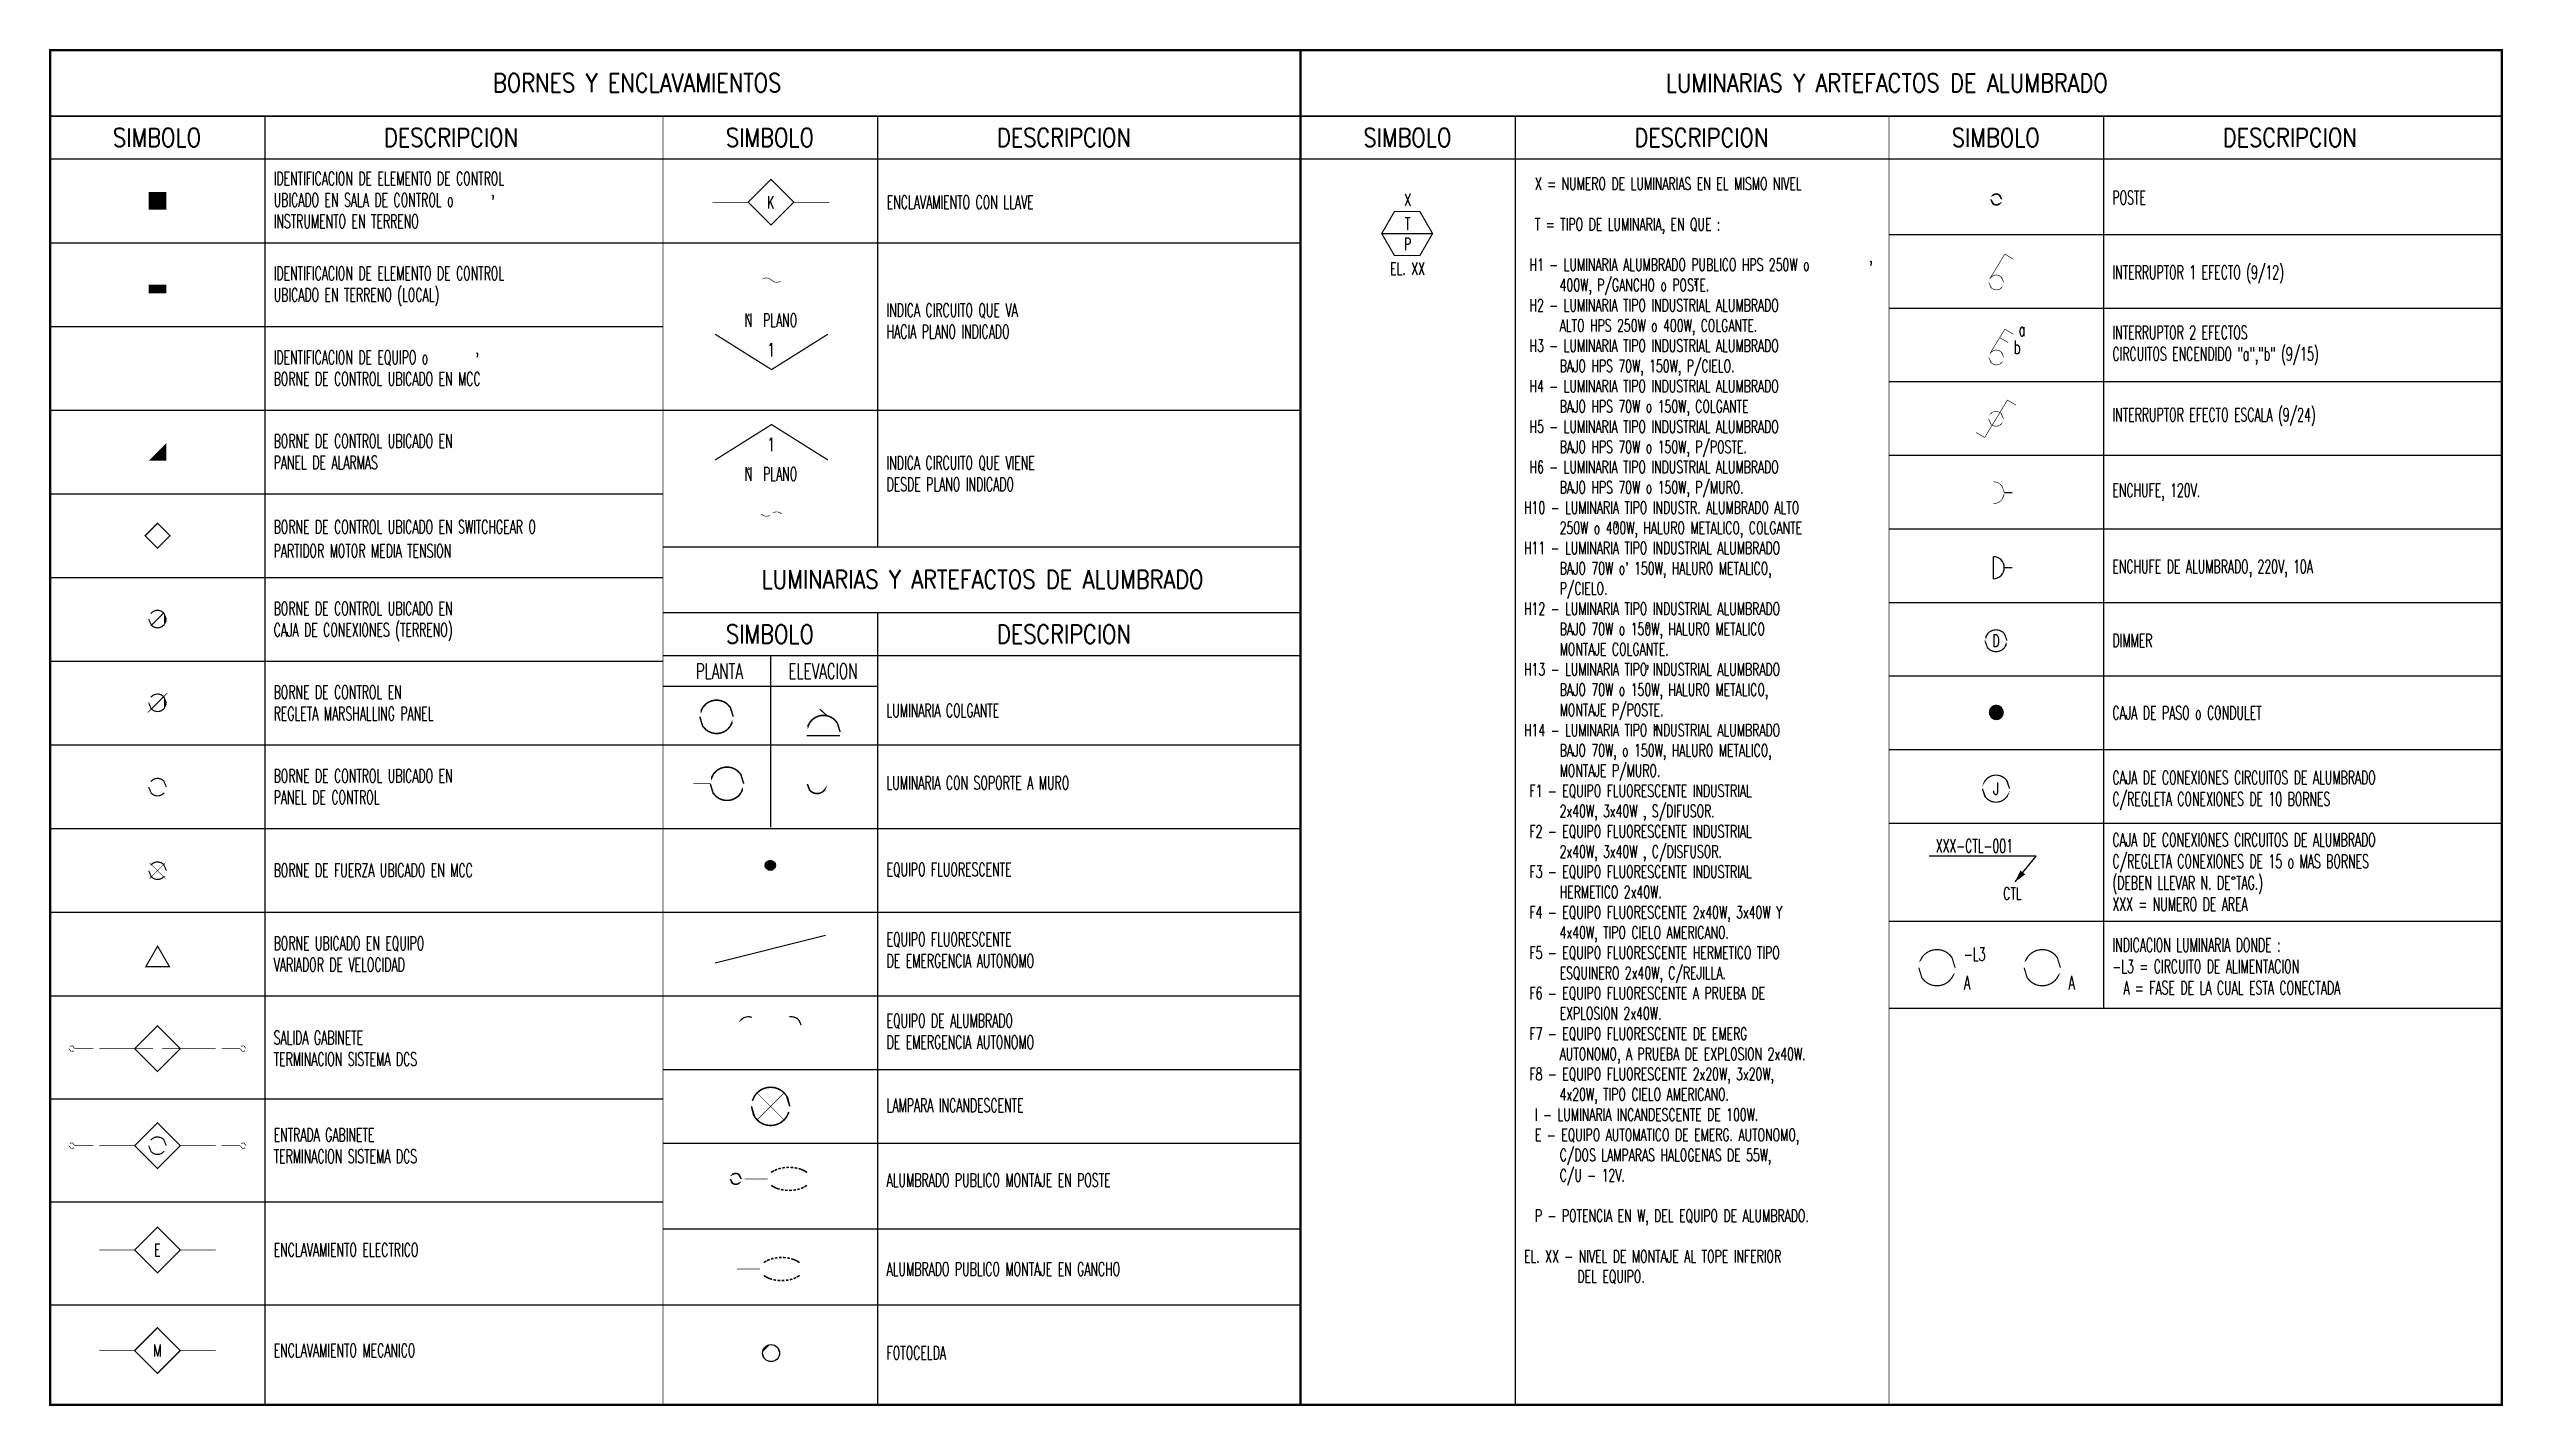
# Model space of a CAD drawing. Extents: x 366311065 to 366311465, y 6225532902 to 6225533124.
import ezdxf
from ezdxf.enums import TextEntityAlignment as Align

# ---------------------------------------------------------------- set-up
doc = ezdxf.new("R2010")
doc.units = 0
doc.header["$LTSCALE"] = 4.0095
doc.header["$MEASUREMENT"] = 0
doc.linetypes.add('HIDDENX2', pattern=[0.75, 0.5, -0.25])
doc.layers.get('0').update_dxf_attribs({"linetype": 'CONTINUOUS'})
for name, color, linetype in [('H-C201-HORM_PILARES_MUROS_PED', 30, 'CONTINUOUS'), ('H-C203-PARRILLAS_PISO_ESTR_SEC', 9, 'CONTINUOUS'), ('H-EL41-SIMBOLOGIA', 30, 'CONTINUOUS'), ('H-EL48-MISCELANEOS', 120, 'CONTINUOUS'), ('TEN-TEXTO_BAJO', 135, 'CONTINUOUS')]:
    doc.layers.add(name, color=color, linetype=linetype)
doc.styles.add('ROMANS', font='ROMANS')
pattern_1 = [(45, (0, 0), (-0.4613926989959501, 0.4613926989959503), [])]
pattern_2 = [(45, (0, 0), (-3.535533905932737, 3.535533905932738), []), (134.9999999999999, (0, 0), (-3.535533905932741, -3.535533905932734), [])]

msp = doc.modelspace()

# ---------------------------------------------------------------- hatches: boundary and pattern name
at = {"linetype": 'Continuous'}
h = msp.add_hatch(dxfattribs=at)
h.set_pattern_fill('_USER', color=10, scale=0.6525078124999999, angle=45, style=0, pattern_type=0)
h.set_pattern_definition(pattern_1)
edge = h.paths.add_edge_path()
edge.add_arc((366311182.628012, 6225532911.111363), 1.394572700845185, 0, 360)
h.dxf.unprotected_set("ltscale", 0)
h = msp.add_hatch(dxfattribs=at)
h.set_pattern_fill('_USER', color=10, scale=0.6525078124999999, angle=45, style=0, pattern_type=0)
h.set_pattern_definition(pattern_1)
edge = h.paths.add_edge_path()
edge.add_arc((366311182.628012, 6225532911.111363), 1.394572700845185, 0, 360)
h.dxf.unprotected_set("ltscale", 0)
h = msp.add_hatch(dxfattribs=at)
h.set_pattern_fill('ANSI37', color=10, scale=40, angle=360, style=0)
h.set_pattern_definition(pattern_2)
edge = h.paths.add_edge_path()
edge.add_arc((366311182.628012, 6225532911.111363), 1.394572700845185, 0, 360)
h.dxf.unprotected_set("ltscale", 0)
h = msp.add_hatch(dxfattribs=at)
h.set_pattern_fill('ANSI37', color=10, scale=40, angle=360, style=0)
h.set_pattern_definition(pattern_2)
edge = h.paths.add_edge_path()
edge.add_arc((366311182.628012, 6225532911.111363), 1.394572700845185, 0, 360)
h.dxf.unprotected_set("ltscale", 0)
at = {"layer": 'H-C201-HORM_PILARES_MUROS_PED', "linetype": 'Continuous'}
h = msp.add_hatch(color=10, dxfattribs=at)
edge = h.paths.add_edge_path()
edge.add_arc((366311382.5332074, 6225533015.601315), 1.220104220868328, 0, 360)
at = {"layer": 'H-EL41-SIMBOLOGIA', "linetype": 'Continuous'}
h = msp.add_hatch(color=10, dxfattribs=at)
edge = h.paths.add_edge_path()
edge.add_arc((366311182.5125, 6225532990.657204), 0.8277108408510685, 0, 360)

# ---------------------------------------------------------------- linework, layer by layer
at = {"color": 3, "linetype": 'Continuous'}
for p, q in [((366311100.0125, 6225533112.857203), (366311100.0125, 6225533105.857203)), ((366311400.0125, 6225533004.551117), (366311400.0125, 6225532997.551117))]:
    msp.add_line(p, q, dxfattribs=at)
at = {"color": 9, "linetype": 'Continuous'}
for p, q in [((366311389.0477111, 6225532992.161204), (366311371.5593265, 6225532992.161204)), ((366311385.5892205, 6225532987.96512), (366311389.0477111, 6225532992.161204))]:
    msp.add_line(p, q, dxfattribs=at)
at = {"color": 3, "linetype": 'Continuous', "const_width": 0.1}
msp.add_lwpolyline([(366311184.0225847, 6225532911.111363, 1), (366311181.2334393, 6225532911.111363, 1)], format="xyb", close=True, dxfattribs=at)
at = {"linetype": 'Continuous'}
for start, end in [(0, 359.9994270422049), (180, 179.9994270422049), (180, 179.9994270422049), (180, 179.9994270422049)]:
    msp.add_arc((366311182.628012, 6225532911.111363), 1.394572700845185, start, end, dxfattribs=at).dxf.unprotected_set("ltscale", 0)
at = {"color": 9, "linetype": 'Continuous'}
msp.add_solid([(366311387.2471034, 6225532989.190446), (366311385.5892205, 6225532987.96512), (366311386.4754341, 6225532989.82647)], dxfattribs=at)
at = {"layer": 'H-C201-HORM_PILARES_MUROS_PED', "color": 30, "linetype": 'Continuous'}
msp.add_line((366311382.0484787, 6225533037.412916), (366311382.0484787, 6225533040.997942), dxfattribs=at)
for points, const_width in [([(366311381.4813868, 6225533086.346871), (366311383.9167138, 6225533090.345933), (366311385.3131695, 6225533089.528596)], 0.1), ([(366311381.4813868, 6225533074.107986), (366311383.9167138, 6225533078.107049), (366311385.3131695, 6225533077.289711)], 0.1), ([(366311383.0827757, 6225533076.737635), (366311384.4792314, 6225533075.920298)], 0.1), ([(366311380.6330733, 6225533060.441268), (366311384.347158, 6225533066.540184), (366311385.7436136, 6225533065.722847)], 0.1), ([(366311379.2366176, 6225533061.258605), (366311380.6330733, 6225533060.441268)], 0.1), ([(366311382.0484787, 6225533049.640614), (366311382.0484787, 6225533053.225639)], 0.1), ([(366311383.8409913, 6225533051.433126), (366311385.1417608, 6225533051.433126)], 0.2), ([(366311383.8409913, 6225533039.205429), (366311385.1417608, 6225533039.205429)], 0.2)]:
    msp.add_lwpolyline(points, dxfattribs=dict(at, const_width=const_width))
at = {"layer": 'H-C201-HORM_PILARES_MUROS_PED', "color": 30, "linetype": 'Continuous', "const_width": 0.1}
for points in [[(366311383.7533116, 6225533085.728546, 1), (366311381.3131032, 6225533085.728546, 1)], [(366311383.7533116, 6225533073.489661, 1), (366311381.3131032, 6225533073.489661, 1)], [(366311383.7102199, 6225533063.490726, 1), (366311381.2700114, 6225533063.490726, 1)], [(366311383.7533116, 6225533015.601315, 1), (366311381.3131032, 6225533015.601315, 1)]]:
    msp.add_lwpolyline(points, format="xyb", close=True, dxfattribs=at)
for points in [[(366311383.8409914, 6225533051.433126, 0.4142135624948688), (366311382.0484787, 6225533053.225639)], [(366311382.0484787, 6225533049.640614, 0.4142135622513213), (366311383.8409914, 6225533051.433126)]]:
    msp.add_lwpolyline(points, format="xyb", dxfattribs=at)
at = {"layer": 'H-C201-HORM_PILARES_MUROS_PED', "color": 30, "linetype": 'Continuous'}
for start, end in [(0, 90.00000002382139), (270.0000000238214, 0)]:
    msp.add_arc((366311382.0484787, 6225533039.205429), 1.792512690113925, start, end, dxfattribs=at)
at = {"layer": 'H-C203-PARRILLAS_PISO_ESTR_SEC', "color": 120, "linetype": 'Continuous', "const_width": 0.2}
for points in [[(366311065.0125, 6225533123.6125), (366311465.0125, 6225533123.6125)], [(366311336.4125, 6225532902.675), (366311207.8125, 6225532902.675)], [(366311465.0125, 6225532902.675), (366311336.4125, 6225532902.675)]]:
    msp.add_lwpolyline(points, dxfattribs=at)
at = {"layer": 'H-EL41-SIMBOLOGIA', "color": 30, "linetype": 'Continuous'}
for p, q in [((366311282.2656159, 6225533093.705641), (366311290.5563082, 6225533093.705641)), ((366311173.5075117, 6225532974.766717), (366311191.5174882, 6225532979.24769))]:
    msp.add_line(p, q, dxfattribs=at)
for points, const_width in [([(366311081.0977908, 6225533097.592442), (366311083.9686243, 6225533097.592442), (366311083.9686243, 6225533100.463275), (366311081.0977908, 6225533100.463275)], 0.2), ([(366311182.6282071, 6225533095.090277), (366311186.3530156, 6225533098.815084), (366311182.6282102, 6225533102.53989), (366311178.9034017, 6225533098.815084)], 0.2), ([(366311381.0977908, 6225533097.827065), (366311383.9686243, 6225533097.827065), (366311383.9686243, 6225533100.697899), (366311381.0977908, 6225533100.697899)], 0.1), ([(366311282.2656159, 6225533093.705641), (366311284.3382889, 6225533097.295615), (366311288.4836352, 6225533097.295615), (366311290.5563082, 6225533093.705641), (366311288.4836352, 6225533090.115665), (366311284.3382889, 6225533090.115665)], 0.2), ([(366311081.0977908, 6225533083.933572), (366311083.9686243, 6225533083.933572), (366311083.9686243, 6225533086.804406), (366311081.0977908, 6225533086.804406)], 0.2), ([(366311173.4939879, 6225533077.296471), (366311191.9173521, 6225533077.296471), (366311191.9173521, 6225533081.734613), (366311173.4939879, 6225533081.734613)], 0.2), ([(366311081.0977908, 6225533070.243929), (366311083.9686243, 6225533070.243929), (366311083.9686243, 6225533073.114762), (366311081.0977908, 6225533073.114762)], 0.2), ([(366311081.0977908, 6225533056.668512), (366311083.9686243, 6225533056.668512), (366311083.9686243, 6225533059.539346), (366311081.0977908, 6225533059.539346)], 0.2), ([(366311173.4939879, 6225533056.767829), (366311191.9173521, 6225533056.767829), (366311191.9173521, 6225533052.329686), (366311173.4939879, 6225533052.329686)], 0.2), ([(366311082.5332076, 6225533042.384301), (366311084.5631931, 6225533044.414287), (366311082.5332076, 6225533046.444272), (366311080.5032216, 6225533044.414287)], 0.2), ([(366311194.8502342, 6225533005.780337), (366311188.3074186, 6225533005.780337), (366311188.3074186, 6225533005.149008), (366311194.8502342, 6225533005.149008)], 0.1), ([(366311188.5399045, 6225533005.149008), (366311191.7282819, 6225533005.149008), (366311191.7282819, 6225533004.81673), (366311188.5399045, 6225533004.81673)], 0.1), ([(366311173.5075117, 6225532992.89769), (366311191.5174882, 6225532992.89769), (366311191.5174882, 6225532988.416717), (366311173.5075117, 6225532988.416717)], 0.2), ([(366311389.1948809, 6225532984.284345), (366311381.1005413, 6225532984.284345), (366311381.1005413, 6225532987.891505), (366311389.1948809, 6225532987.891505)], 0.2), ([(366311082.5488887, 6225532977.479327), (366311084.4879345, 6225532974.1208), (366311080.6098426, 6225532974.1208)], 0.2), ([(366311173.5075117, 6225532979.24769), (366311191.5174882, 6225532979.24769), (366311191.5174882, 6225532974.766717), (366311173.5075117, 6225532974.766717)], 0.2), ([(366311178.0096633, 6225532978.055413), (366311187.0153367, 6225532978.055413), (366311187.0153367, 6225532975.958993), (366311178.0096633, 6225532975.958993)], 0.2), ([(366311082.5207472, 6225532957.044837), (366311086.2455558, 6225532960.769645), (366311082.5207503, 6225532964.494452), (366311078.7959418, 6225532960.769645)], 0.2), ([(366311177.2952425, 6225532964.595477), (366311179.511457, 6225532963.315946), (366311179.511457, 6225532965.87501)], 0.2), ([(366311187.5612895, 6225532964.595477), (366311185.3450751, 6225532963.315946), (366311185.3450751, 6225532965.87501)], 0.2), ([(366311179.511457, 6225532963.315946), (366311185.3450751, 6225532963.315946), (366311185.3450751, 6225532960.525038), (366311179.511457, 6225532960.525038)], 0.2), ([(366311082.5207472, 6225532941.217168), (366311086.2455558, 6225532944.941975), (366311082.5207503, 6225532948.666781), (366311078.7959418, 6225532944.941975)], 0.2), ([(366311175.4280801, 6225532938.09014), (366311178.2989135, 6225532938.09014), (366311178.2989135, 6225532940.960974), (366311175.4280801, 6225532940.960974)], 0.1), ([(366311082.5207472, 6225532924.193608), (366311086.2455558, 6225532927.918416), (366311082.5207503, 6225532931.643223), (366311078.7959418, 6225532927.918416)], 0.2), ([(366311082.5207472, 6225532907.802591), (366311086.2455558, 6225532911.527399), (366311082.5207503, 6225532915.252206), (366311078.7959418, 6225532911.527399)], 0.2), ([(366311184.0225849, 6225532912.505936), (366311184.0225849, 6225532909.71679), (366311181.2334395, 6225532909.71679), (366311181.2334395, 6225532912.505936)], 0.1)]:
    msp.add_lwpolyline(points, close=True, dxfattribs=dict(at, const_width=const_width))
for points, const_width in [([(366311383.4322904, 6225533099.262484, 1), (366311381.6341248, 6225533099.262484, 1)], 0.25), ([(366311083.9686242, 6225533030.828037, 1), (366311081.0977907, 6225533030.828037, 1)], 0.2), ([(366311384.2744431, 6225533027.290569, 1), (366311380.6894177, 6225533027.290569, 1)], 0.2), ([(366311083.9686242, 6225533017.169168, 1), (366311081.0977907, 6225533017.169168, 1)], 0.2), ([(366311176.4616547, 6225533014.884576, 1), (366311171.0116658, 6225533014.884576, 1)], 0.25), ([(366311083.9686242, 6225533003.417977, 1), (366311081.0977907, 6225533003.417977, 1)], 0.2), ([(366311178.1662954, 6225533003.966684, 1), (366311172.7163064, 6225533003.966684, 1)], 0.25), ([(366311384.6925394, 6225533003.168536, 1), (366311380.2713214, 6225533003.168536, 1)], 0.2), ([(366311083.9686242, 6225532989.789883, 1), (366311081.0977907, 6225532989.789883, 1)], 0.2), ([(366311375.8029154, 6225532973.971979, 1), (366311369.8866077, 6225532973.971979, 1)], 0.2), ([(366311392.986888, 6225532973.971979, 1), (366311387.0705803, 6225532973.971979, 1)], 0.2), ([(366311069.0349621, 6225532960.769645, 1), (366311068.0579646, 6225532960.769645, 1)], 0.1), ([(366311096.9835362, 6225532960.769645, 1), (366311096.0065387, 6225532960.769645, 1)], 0.1), ([(366311185.6785415, 6225532951.350776, 1), (366311179.434429, 6225532951.350776, 1)], 0.25), ([(366311069.0349621, 6225532944.941976, 1), (366311068.0579646, 6225532944.941976, 1)], 0.1), ([(366311083.9561656, 6225532944.941976, 1), (366311081.0853321, 6225532944.941976, 1)], 0.2), ([(366311096.9835362, 6225532944.941976, 1), (366311096.0065387, 6225532944.941976, 1)], 0.1), ([(366311177.7625796, 6225532939.525558, 1), (366311175.9644139, 6225532939.525558, 1)], 0.25), ([(366311185.5721682, 6225532937.643438, 0.02656163062865803), (366311186.2571746, 6225532937.679603, 0.02807357024513878), (366311186.9158564, 6225532937.786706, 0.03137087038931257), (366311187.5229011, 6225532937.960632, 0.03704824467384989), (366311188.0549802, 6225532938.194698, 0.04604299153390883), (366311188.4916463, 6225532938.479909, 0.059269554034631), (366311188.8161185, 6225532938.805303, 0.07578594776265), (366311189.0159274, 6225532939.158375, 0.08906786833610389), (366311189.0833946, 6225532939.525558, 0.08906786833610382), (366311189.0159274, 6225532939.892742, 0.07578594776265), (366311188.8161185, 6225532940.245814, 0.05926955403463112), (366311188.4916463, 6225532940.571208, 0.04604299153390852), (366311188.0549802, 6225532940.856419, 0.03704824467384971), (366311187.5229011, 6225532941.090485, 0.03137087038931257), (366311186.9158564, 6225532941.264411, 0.02807357024513928), (366311186.2571746, 6225532941.371514, 0.02656163062865829), (366311185.5721682, 6225532941.407679, 0.02656163062865829), (366311184.8871619, 6225532941.371514, 0.02807357024513903), (366311184.22848, 6225532941.264411, 0.03137087038931257), (366311183.6214353, 6225532941.090485, 0.03704824467384989), (366311183.0893562, 6225532940.856419, 0.04604299153390867), (366311182.6526902, 6225532940.571208, 0.05926955403463123), (366311182.328218, 6225532940.245814, 0.07578594776265038), (366311182.128409, 6225532939.892742, 0.08906786833610413), (366311182.0609418, 6225532939.525558, 0.08906786833610382), (366311182.128409, 6225532939.158375, 0.07578594776264992), (366311182.328218, 6225532938.805303, 0.05926955403463088), (366311182.6526902, 6225532938.479909, 0.04604299153390837), (366311183.0893562, 6225532938.194698, 0.03704824467384971), (366311183.6214353, 6225532937.960632, 0.03137087038931257), (366311184.22848, 6225532937.786706, 0.02807357024513903), (366311184.8871619, 6225532937.679603, 0.02656163062865829)], 0.25), ([(366311184.3611549, 6225532922.939799, 0.02656163062865803), (366311185.0461612, 6225532922.975964, 0.02807357024513878), (366311185.7048431, 6225532923.083067, 0.03137087038931257), (366311186.3118878, 6225532923.256993, 0.03704824467384989), (366311186.8439669, 6225532923.491059, 0.04604299153390883), (366311187.280633, 6225532923.77627, 0.059269554034631), (366311187.6051052, 6225532924.101664, 0.07578594776265), (366311187.8049141, 6225532924.454736, 0.08906786833610389), (366311187.8723813, 6225532924.821919, 0.08906786833610382), (366311187.8049141, 6225532925.189103, 0.07578594776265), (366311187.6051052, 6225532925.542175, 0.05926955403463112), (366311187.280633, 6225532925.867569, 0.04604299153390852), (366311186.8439669, 6225532926.15278, 0.03704824467384971), (366311186.3118878, 6225532926.386846, 0.03137087038931257), (366311185.7048431, 6225532926.560772, 0.02807357024513928), (366311185.0461612, 6225532926.667875, 0.02656163062865829), (366311184.3611549, 6225532926.70404, 0.02656163062865829), (366311183.6761486, 6225532926.667875, 0.02807357024513903), (366311183.0174667, 6225532926.560772, 0.03137087038931257), (366311182.410422, 6225532926.386846, 0.03704824467384989), (366311181.8783429, 6225532926.15278, 0.04604299153390867), (366311181.4416769, 6225532925.867569, 0.05926955403463123), (366311181.1172047, 6225532925.542175, 0.07578594776265038), (366311180.9173957, 6225532925.189103, 0.08906786833610413), (366311180.8499285, 6225532924.821919, 0.08906786833610382), (366311180.9173957, 6225532924.454736, 0.07578594776264992), (366311181.1172047, 6225532924.101664, 0.05926955403463088), (366311181.4416769, 6225532923.77627, 0.04604299153390837), (366311181.8783429, 6225532923.491059, 0.03704824467384971), (366311182.410422, 6225532923.256993, 0.03137087038931257), (366311183.0174667, 6225532923.083067, 0.02807357024513903), (366311183.6761486, 6225532922.975964, 0.02656163062865829)], 0.25)]:
    msp.add_lwpolyline(points, format="xyb", close=True, dxfattribs=dict(at, const_width=const_width))
at = {"layer": 'H-EL41-SIMBOLOGIA', "color": 2, "linetype": 'HIDDENX2', "const_width": 0.1}
for points in [[(366311178.9034017, 6225533098.815084), (366311173.1193102, 6225533098.815084)], [(366311192.1371063, 6225533098.815084), (366311186.3530156, 6225533098.815084)], [(366311078.7959418, 6225532927.918416), (366311073.0118504, 6225532927.918416)], [(366311092.0296465, 6225532927.918416), (366311086.2455558, 6225532927.918416)], [(366311078.7959418, 6225532911.527399), (366311073.0118504, 6225532911.527399)], [(366311092.0296465, 6225532911.527399), (366311086.2455558, 6225532911.527399)]]:
    msp.add_lwpolyline(points, dxfattribs=at)
at = {"layer": 'H-EL41-SIMBOLOGIA', "color": 30, "linetype": 'Continuous'}
for points, const_width in [([(366311181.026062, 6225533086.117569, -0.4334488754320964), (366311182.70567, 6225533086.10959)], 0.1), ([(366311182.7056701, 6225533086.10959, 0.4334488754320964), (366311184.385278, 6225533086.101611)], 0.1), ([(366311181.026062, 6225533047.946733, 0.4334488754320964), (366311182.70567, 6225533047.954711)], 0.1), ([(366311182.7056701, 6225533047.954711, -0.4334488754320964), (366311184.385278, 6225533047.96269)], 0.1), ([(366311083.5482004, 6225533031.84303, -1.000000000514154), (366311081.5182146, 6225533029.813044)], 0.2), ([(366311083.5482004, 6225533018.184161, -1.000000000514154), (366311081.5182146, 6225533016.154175)], 0.2), ([(366311193.8999494, 6225533012.396174, 0.999999999535412), (366311188.4499605, 6225533012.396174)], 0.25), ([(366311188.5399047, 6225533003.952058, 1.000000000560761), (366311191.728282, 6225533003.952058)], 0.25), ([(366311177.2952424, 6225532964.595477, -0.4777582542713766), (366311179.5114568, 6225532965.87501)], 0.2), ([(366311185.3450749, 6225532965.87501, -0.4777582540973704), (366311187.5612894, 6225532964.595477)], 0.2)]:
    msp.add_lwpolyline(points, format="xyb", dxfattribs=dict(at, const_width=const_width))
for points, const_width in [([(366311182.7056699, 6225533081.734613), (366311182.7056699, 6225533086.10959)], 0.1), ([(366311173.4939879, 6225533077.296471), (366311182.7056699, 6225533071.512381), (366311191.9173521, 6225533077.296471)], 0.2), ([(366311173.4939879, 6225533056.767829), (366311182.7056699, 6225533062.55192), (366311191.9173521, 6225533056.767829)], 0.2), ([(366311182.7056699, 6225533052.329686), (366311182.7056699, 6225533047.954711)], 0.1), ([(366311081.5182146, 6225533029.813044), (366311083.5482002, 6225533031.843029)], 0.2), ([(366311080.9525288, 6225533015.58849), (366311084.1138859, 6225533018.749846)], 0.1), ([(366311081.5182146, 6225533016.154175), (366311083.5482002, 6225533018.18416)], 0.2), ([(366311190.5718158, 6225533015.053582), (366311190.5718158, 6225533016.146328), (366311191.7780938, 6225533016.146328), (366311191.7780938, 6225533015.053582)], 0.2), ([(366311191.1749546, 6225533016.146328), (366311191.174955, 6225533018.236932)], 0.1), ([(366311188.4499604, 6225533012.396174), (366311188.4499604, 6225533011.802198)], 0.25), ([(366311193.8999497, 6225533011.802198), (366311188.4499604, 6225533011.802198)], 0.25), ([(366311193.8999497, 6225533012.396174), (366311193.8999497, 6225533011.802198)], 0.25), ([(366311169.9629524, 6225533005.680346), (366311169.9629524, 6225533002.253021)], 0.1), ([(366311172.716306, 6225533003.966684), (366311169.9629524, 6225533003.966684)], 0.1), ([(366311188.5399045, 6225533004.81673), (366311188.5399045, 6225533003.952057)], 0.25), ([(366311191.7282819, 6225533004.982869), (366311191.7282819, 6225533003.952057)], 0.25), ([(366311194.9898251, 6225533006.249441), (366311194.9898251, 6225533003.298001)], 0.1), ([(366311081.2353717, 6225532988.492046), (366311083.8310431, 6225532991.087717)], 0.1), ([(366311083.8310431, 6225532988.492046), (366311081.2353717, 6225532991.087717)], 0.1), ([(366311073.0617492, 6225532961.783855), (366311072.0475376, 6225532960.769645), (366311073.0617492, 6225532959.755432)], 0.2), ([(366311074.0260621, 6225532961.783855), (366311073.0118504, 6225532960.769645), (366311074.0260621, 6225532959.755432)], 0.2), ([(366311081.7707488, 6225532959.407395), (366311081.7707488, 6225532962.131893)], 0.25), ([(366311083.2707488, 6225532959.407395), (366311083.2707488, 6225532962.131893)], 0.25), ([(366311091.0154386, 6225532961.783855), (366311092.0296503, 6225532960.769645), (366311091.0154386, 6225532959.755432)], 0.2), ([(366311091.9797513, 6225532961.783855), (366311092.9939631, 6225532960.769645), (366311091.9797513, 6225532959.755432)], 0.2), ([(366311184.7641118, 6225532949.143147), (366311180.3488578, 6225532953.558402)], 0.1), ([(366311180.3488586, 6225532949.143147), (366311184.7641125, 6225532953.558402)], 0.1), ([(366311073.0617492, 6225532945.956186), (366311072.0475376, 6225532944.941975), (366311073.0617492, 6225532943.927763)], 0.2), ([(366311074.0260621, 6225532945.956186), (366311073.0118504, 6225532944.941975), (366311074.0260621, 6225532943.927763)], 0.2), ([(366311091.0154386, 6225532945.956186), (366311092.0296503, 6225532944.941975), (366311091.0154386, 6225532943.927763)], 0.2), ([(366311091.9797513, 6225532945.956186), (366311092.9939631, 6225532944.941975), (366311091.9797513, 6225532943.927763)], 0.2), ([(366311178.2989135, 6225532938.129651), (366311178.2989135, 6225532940.921463)], 0.1), ([(366311182.0609416, 6225532939.525558), (366311178.2989135, 6225532939.525558)], 0.1), ([(366311177.0879002, 6225532923.426012), (366311177.0879002, 6225532926.217824)], 0.1), ([(366311180.8499283, 6225532924.821918), (366311177.0879002, 6225532924.821918)], 0.1)]:
    msp.add_lwpolyline(points, dxfattribs=dict(at, const_width=const_width))
at = {"layer": 'H-EL41-SIMBOLOGIA', "color": 2, "linetype": 'Continuous', "const_width": 0.1}
for points in [[(366311072.0475376, 6225532960.769645), (366311069.034962, 6225532960.769645)], [(366311081.7707488, 6225532960.769645), (366311073.0118504, 6225532960.769645)], [(366311092.0296465, 6225532960.769645), (366311083.2707488, 6225532960.769645)], [(366311092.9939631, 6225532960.769645), (366311096.0065386, 6225532960.769645)], [(366311072.0475376, 6225532944.941975), (366311069.034962, 6225532944.941975)], [(366311078.7959418, 6225532944.941975), (366311073.0118504, 6225532944.941975)], [(366311092.0296465, 6225532944.941975), (366311086.2455558, 6225532944.941975)], [(366311092.9939631, 6225532944.941975), (366311096.0065386, 6225532944.941975)]]:
    msp.add_lwpolyline(points, dxfattribs=at)
at = {"layer": 'H-EL41-SIMBOLOGIA', "color": 30, "linetype": 'Continuous'}
msp.add_circle((366311182.5125, 6225532990.657204), 0.8277108408510685, dxfattribs=at)
for points in [[(366311081.0977908, 6225533100.463275), (366311083.9686243, 6225533100.463275), (366311081.0977908, 6225533097.592442), (366311083.9686243, 6225533097.592442)], [(366311083.9686243, 6225533097.592442), (366311081.0977908, 6225533097.592442), (366311083.9686243, 6225533099.027858), (366311081.0977908, 6225533099.027858)], [(366311083.9686243, 6225533083.933572), (366311081.0977908, 6225533083.933572), (366311083.9686243, 6225533085.368989), (366311081.0977908, 6225533085.368989)], [(366311081.0977908, 6225533056.668512), (366311083.9686243, 6225533059.539346), (366311083.9686243, 6225533056.668512)]]:
    msp.add_solid(points, dxfattribs=at)
at = {"layer": 'H-EL48-MISCELANEOS', "color": 120, "linetype": 'Continuous'}
for p, q in [((366311100.0125, 6225533112.857203), (366311100.0125, 6225533105.857203)), ((366311200.0125, 6225533112.857203), (366311200.0125, 6225533105.857203)), ((366311304.0125, 6225533112.857203), (366311304.0125, 6225533105.857203)), ((366311400.0125, 6225533112.857203), (366311400.0125, 6225533105.857203)), ((366311100.0125, 6225533105.857203), (366311100.0125, 6225532902.675)), ((366311200.0125, 6225533105.857203), (366311200.0125, 6225533042.623767)), ((366311304.0125, 6225533105.857203), (366311304.0125, 6225532902.675)), ((366311400.0125, 6225533105.857203), (366311400.0125, 6225532967.370339)), ((366311065.0125, 6225533092.207203), (366311165.0125, 6225533092.207203)), ((366311165.0125, 6225533092.207203), (366311269.0125, 6225533092.207203)), ((366311365.0125, 6225533093.551117), (366311465.0125, 6225533093.551117)), ((366311365.0125, 6225533081.551117), (366311465.0125, 6225533081.551117)), ((366311065.0125, 6225533078.557203), (366311165.0125, 6225533078.557203)), ((366311365.0125, 6225533069.551117), (366311465.0125, 6225533069.551117)), ((366311065.0125, 6225533064.907203), (366311165.0125, 6225533064.907203)), ((366311165.0125, 6225533064.907203), (366311269.0125, 6225533064.907203)), ((366311365.0125, 6225533057.551117), (366311465.0125, 6225533057.551117)), ((366311065.0125, 6225533051.257203), (366311165.0125, 6225533051.257203)), ((366311365.0125, 6225533045.551117), (366311465.0125, 6225533045.551117)), ((366311165.0125, 6225533042.623767), (366311269.0125, 6225533042.623767)), ((366311065.0125, 6225533037.607203), (366311165.0125, 6225533037.607203)), ((366311200.0125, 6225533031.86847), (366311200.0125, 6225532902.675)), ((366311200.0125, 6225533031.86847), (366311200.0125, 6225533024.86847)), ((366311365.0125, 6225533033.551117), (366311465.0125, 6225533033.551117)), ((366311065.0125, 6225533023.957203), (366311165.0125, 6225533023.957203)), ((366311182.5125, 6225533024.86847), (366311182.5125, 6225532996.86847)), ((366311165.0125, 6225533019.88362), (366311200.0125, 6225533019.88362)), ((366311365.0125, 6225533021.551117), (366311465.0125, 6225533021.551117)), ((366311065.0125, 6225533010.307203), (366311165.0125, 6225533010.307203)), ((366311165.0125, 6225533010.307203), (366311269.0125, 6225533010.307203)), ((366311365.0125, 6225533009.551117), (366311465.0125, 6225533009.551117)), ((366311065.0125, 6225532996.657203), (366311165.0125, 6225532996.657203)), ((366311165.0125, 6225532996.657203), (366311269.0125, 6225532996.657203)), ((366311365.0125, 6225532997.551117), (366311465.0125, 6225532997.551117)), ((366311065.0125, 6225532983.007203), (366311165.0125, 6225532983.007203)), ((366311165.0125, 6225532983.007203), (366311269.0125, 6225532983.007203)), ((366311365.0125, 6225532981.551117), (366311465.0125, 6225532981.551117)), ((366311065.0125, 6225532969.357203), (366311165.0125, 6225532969.357203)), ((366311165.0125, 6225532969.357203), (366311269.0125, 6225532969.357203)), ((366311365.0125, 6225532967.370339), (366311465.0125, 6225532967.370339)), ((366311165.0125, 6225532957.357203), (366311269.0125, 6225532957.357203)), ((366311065.0125, 6225532952.557203), (366311165.0125, 6225532952.557203)), ((366311165.0125, 6225532945.357203), (366311269.0125, 6225532945.357203)), ((366311065.0125, 6225532935.757203), (366311165.0125, 6225532935.757203)), ((366311165.0125, 6225532931.381047), (366311269.0125, 6225532931.381047)), ((366311065.0125, 6225532918.957203), (366311165.0125, 6225532918.957203)), ((366311165.0125, 6225532918.957203), (366311269.0125, 6225532918.957203))]:
    msp.add_line(p, q, dxfattribs=at)
at = {"layer": 'H-EL48-MISCELANEOS', "color": 120, "linetype": 'Continuous', "const_width": 0.35}
msp.add_lwpolyline([(366311065.0125, 6225533123.6125), (366311465.0125, 6225533123.6125), (366311465.0125, 6225532902.675), (366311065.0125, 6225532902.675)], close=True, dxfattribs=at)
at = {"layer": 'H-EL48-MISCELANEOS', "color": 120, "linetype": 'Continuous'}
for points, const_width in [([(366311269.0125, 6225533123.6125), (366311269.0125, 6225532902.675)], 0.35), ([(366311065.0125, 6225533112.857203), (366311269.0125, 6225533112.857203)], 0.25), ([(366311165.0125, 6225533112.857203), (366311165.0125, 6225533105.857203)], 0.1), ([(366311269.0125, 6225533112.857203), (366311465.0125, 6225533112.857203)], 0.25), ([(366311365.0125, 6225533112.857203), (366311365.0125, 6225533105.857203)], 0.1), ([(366311065.0125, 6225533105.857203), (366311269.0125, 6225533105.857203)], 0.25), ([(366311165.0125, 6225533105.857203), (366311165.0125, 6225532902.675)], 0.1), ([(366311269.0125, 6225533105.857203), (366311465.0125, 6225533105.857203)], 0.25), ([(366311365.0125, 6225533105.857203), (366311365.0125, 6225532902.675)], 0.1), ([(366311165.0125, 6225533031.86847), (366311269.0125, 6225533031.86847)], 0.25), ([(366311165.0125, 6225533024.86847), (366311269.0125, 6225533024.86847)], 0.25)]:
    msp.add_lwpolyline(points, dxfattribs=dict(at, const_width=const_width))
at = {"layer": 'TEN-TEXTO_BAJO', "color": 9, "linetype": 'Continuous', "const_width": 0.1}
for points in [[(366311179.2430492, 6225533080.402598, 1), (366311178.754332, 6225533080.402598, 1)], [(366311179.2430492, 6225533055.349205, 1), (366311178.754332, 6225533055.349205, 1)]]:
    msp.add_lwpolyline(points, format="xyb", close=True, dxfattribs=at)
at = {"layer": 'TEN-TEXTO_BAJO', "color": 9, "linetype": 'Continuous'}
msp.add_circle((366311421.2029073, 6225532988.589906), 0.2354292199015617, dxfattribs=at)

# ---------------------------------------------------------------- texts
at = {"color": 9, "linetype": 'Continuous', "style": 'ROMANS', "width": 0.833325}
for s, p in [('BORNES Y ENCLAVAMIENTOS', (366311160.775, 6225533118.2875)), ('LUMINARIAS Y ARTEFACTOS DE ALUMBRADO', (366311364.65, 6225533118.275)), ('SIMBOLO', (366311082.45, 6225533109.3625)), ('DESCRIPCION', (366311130.4125, 6225533109.3625)), ('SIMBOLO', (366311182.45, 6225533109.3625)), ('DESCRIPCION', (366311230.4125, 6225533109.3625)), ('SIMBOLO', (366311286.45, 6225533109.35)), ('DESCRIPCION', (366311334.4125, 6225533109.35)), ('SIMBOLO', (366311382.45, 6225533109.35)), ('DESCRIPCION', (366311430.4125, 6225533109.35)), ('LUMINARIAS Y ARTEFACTOS DE ALUMBRADO', (366311217.125, 6225533037.3)), ('SIMBOLO', (366311182.45, 6225533028.3625)), ('DESCRIPCION', (366311230.4125, 6225533028.3625))]:
    msp.add_text(s, height=3, dxfattribs=at).set_placement(p, align=Align.MIDDLE)
at = {"layer": 'TEN-TEXTO_BAJO', "linetype": 'Continuous', "style": 'ROMANS', "width": 0.590904442095933}
for s, p in [('IDENTIFICACION DE ELEMENTO DE CONTROL', (366311101.475, 6225533102.6875)), ('UBICADO EN SALA DE CONTROL o', (366311101.475, 6225533099.1875)), ('ENCLAVAMIENTO CON LLAVE', (366311201.5125, 6225533098.8125)), ('POSTE', (366311401.475, 6225533099.5625)), ('INSTRUMENTO EN TERRENO', (366311101.475, 6225533095.7)), ('IDENTIFICACION DE ELEMENTO DE CONTROL', (366311101.475, 6225533087.2125)), ('INTERRUPTOR 1 EFECTO (9/12)', (366311401.475, 6225533087.375)), ('UBICADO EN TERRENO (LOCAL)', (366311101.475, 6225533083.7125)), ('INDICA CIRCUITO QUE VA', (366311201.475, 6225533081.2125)), ('HACIA PLANO INDICADO', (366311201.475, 6225533077.7125)), ('b', (366311385.4, 6225533075.1625)), ('a', (366311386.2125, 6225533078.0875)), ('CIRCUITOS ENCENDIDO "a","b" (9/15)', (366311401.475, 6225533074.075)), ('INTERRUPTOR 2 EFECTOS', (366311401.475, 6225533077.5625)), ('IDENTIFICACION DE EQUIPO o', (366311101.475, 6225533073.5125)), ('BORNE DE CONTROL UBICADO EN MCC', (366311101.475, 6225533070.0125)), ('INTERRUPTOR EFECTO ESCALA (9/24)', (366311401.475, 6225533064.15)), ('BORNE DE CONTROL UBICADO EN', (366311101.475, 6225533059.8625)), ('PANEL DE ALARMAS', (366311101.475, 6225533056.3625)), ('INDICA CIRCUITO QUE VIENE', (366311201.475, 6225533056.3)), ('DESDE PLANO INDICADO', (366311201.475, 6225533052.8)), ('ENCHUFE, 120V.', (366311401.475, 6225533051.8375)), ('BORNE DE CONTROL UBICADO EN SWITCHGEAR O', (366311101.475, 6225533045.875)), ('PARTIDOR MOTOR MEDIA TENSION', (366311101.475, 6225533041.95)), ('ENCHUFE DE ALUMBRADO, 220V, 10A', (366311401.475, 6225533039.4)), ('BORNE DE CONTROL UBICADO EN ', (366311101.475, 6225533032.55)), ('CAJA DE CONEXIONES (TERRENO)', (366311101.475, 6225533029.0625)), ('DIMMER', (366311401.475, 6225533027.3375)), ('BORNE DE CONTROL EN', (366311101.475, 6225533018.9)), ('REGLETA MARSHALLING PANEL', (366311101.475, 6225533015.4125)), ('LUMINARIA COLGANTE', (366311201.4625, 6225533015.9125)), ('CAJA DE PASO o CONDULET', (366311401.475, 6225533015.5375)), ('BORNE DE CONTROL UBICADO EN', (366311101.475, 6225533005.2625)), ('LUMINARIA CON SOPORTE A MURO', (366311201.4625, 6225533004.1125)), ('CAJA DE CONEXIONES CIRCUITOS DE ALUMBRADO', (366311401.475, 6225533004.975)), ('PANEL DE CONTROL', (366311101.475, 6225533001.7625)), ('C/REGLETA CONEXIONES DE 10 BORNES', (366311401.475, 6225533001.475)), ('CAJA DE CONEXIONES CIRCUITOS DE ALUMBRADO', (366311401.475, 6225532994.8125)), ('XXX-CTL-001', (366311372.65, 6225532993.8375)), ('C/REGLETA CONEXIONES DE 15 o MAS BORNES', (366311401.475, 6225532991.3125)), ('BORNE DE FUERZA UBICADO EN MCC', (366311101.475, 6225532989.8625)), ('EQUIPO FLUORESCENTE', (366311201.475, 6225532989.975)), ('(DEBEN LLEVAR N. DE TAG.)', (366311401.475, 6225532987.8125)), ('XXX = NUMERO DE AREA', (366311401.475, 6225532984.325)), ('EQUIPO FLUORESCENTE', (366311201.475, 6225532978.5875)), ('VARIADOR DE VELOCIDAD', (366311101.475, 6225532974.4625)), ('BORNE UBICADO EN EQUIPO', (366311101.475, 6225532977.95)), ('DE EMERGENCIA AUTONOMO', (366311201.475, 6225532975.0875)), ('-L3', (366311377.25, 6225532976.175)), ('INDICACION LUMINARIA DONDE :', (366311401.475, 6225532977.675)), ('A', (366311377.25, 6225532971.5375)), ('A', (366311394.325, 6225532971.5375)), ('-L3 = CIRCUITO DE ALIMENTACION', (366311401.475, 6225532974.175)), ('  A = FASE DE LA CUAL ESTA CONECTADA', (366311401.475, 6225532970.6875)), ('SALIDA GABINETE', (366311101.475, 6225532962.55)), ('EQUIPO DE ALUMBRADO', (366311201.475, 6225532965.325)), ('TERMINACION SISTEMA DCS', (366311101.475, 6225532959.05)), ('DE EMERGENCIA AUTONOMO', (366311201.475, 6225532961.825)), ('LAMPARA INCANDESCENTE', (366311201.475, 6225532951.5125)), ('ENTRADA GABINETE', (366311101.475, 6225532946.7125)), ('TERMINACION SISTEMA DCS', (366311101.475, 6225532943.2125)), ('ALUMBRADO PUBLICO MONTAJE EN POSTE', (366311201.475, 6225532939.325)), ('ENCLAVAMIENTO ELECTRICO', (366311101.475, 6225532927.95)), ('ALUMBRADO PUBLICO MONTAJE EN GANCHO', (366311201.475, 6225532924.8125)), ('ENCLAVAMIENTO MECANICO', (366311101.475, 6225532911.55)), ('FOTOCELDA', (366311201.475, 6225532911.1625))]:
    msp.add_text(s, height=2.199975, dxfattribs=at).set_placement(p, align=Align.MIDDLE_LEFT)
at = {"layer": 'TEN-TEXTO_BAJO', "linetype": 'Continuous', "style": 'ROMANS', "width": 0.6499793752578092}
for s, p in [(' ,', (366311136.05, 6225533101.8125)), ('  X = NUMERO DE LUMINARIAS EN EL MISMO NIVEL', (366311305.475, 6225533102.825)), ('  T = TIPO DE LUMINARIA, EN QUE :', (366311305.475, 6225533096.2125)), (' H1 - LUMINARIA ALUMBRADO PUBLICO HPS 250W o', (366311305.475, 6225533089.6125)), (' ,', (366311360.9125, 6225533091.0375)), ('      400W, P/GANCHO o POSTE.', (366311305.475, 6225533086.3125)), (' ,', (366311332.225, 6225533087.8)), (' H2 - LUMINARIA TIPO INDUSTRIAL ALUMBRADO', (366311305.475, 6225533083.0125)), ('      ALTO HPS 250W o 400W, COLGANTE.', (366311305.475, 6225533079.7125)), (' H3 - LUMINARIA TIPO INDUSTRIAL ALUMBRADO', (366311305.475, 6225533076.4125)), (' ,', (366311330.9375, 6225533081.2)), (' ,', (366311133.525, 6225533076.1125)), ('      BAJO HPS 70W, 150W, P/CIELO.', (366311305.475, 6225533073.1125)), (' H4 - LUMINARIA TIPO INDUSTRIAL ALUMBRADO', (366311305.475, 6225533069.8125)), ('      BAJO HPS 70W o 150W, COLGANTE', (366311305.475, 6225533066.5125)), (' ,', (366311329.65, 6225533068)), (' H5 - LUMINARIA TIPO INDUSTRIAL ALUMBRADO', (366311305.475, 6225533063.2125)), ('      BAJO HPS 70W o 150W, P/POSTE.', (366311305.475, 6225533059.9125)), (' H6 - LUMINARIA TIPO INDUSTRIAL ALUMBRADO', (366311305.475, 6225533056.6125)), ('      BAJO HPS 70W o 150W, P/MURO.', (366311305.475, 6225533053.3125)), (' ,', (366311329.65, 6225533054.725)), ('H10 - LUMINARIA TIPO INDUSTR. ALUMBRADO ALTO', (366311305.475, 6225533050.0125)), ('      250W o 400W, HALURO METALICO, COLGANTE', (366311305.475, 6225533046.7125)), (' ,', (366311319.35, 6225533048.25)), ('H11 - LUMINARIA TIPO INDUSTRIAL ALUMBRADO', (366311305.475, 6225533043.4125)), ("      BAJO 70W o' 150W, HALURO METALICO,", (366311305.475, 6225533040.1125)), ('      P/CIELO.', (366311305.475, 6225533036.8125)), ('H12 - LUMINARIA TIPO INDUSTRIAL ALUMBRADO', (366311305.475, 6225533033.5125)), ('      BAJO 70W o 150W, HALURO METALICO', (366311305.475, 6225533030.2125)), (' ,', (366311324.4625, 6225533031.7375)), ('H13 - LUMINARIA TIPO INDUSTRIAL ALUMBRADO', (366311305.475, 6225533023.6125)), ('      MONTAJE COLGANTE.', (366311305.475, 6225533026.9125)), ('      BAJO 70W o 150W, HALURO METALICO,', (366311305.475, 6225533020.3125)), (' ,', (366311324.4625, 6225533025.1375)), ('      MONTAJE P/POSTE.', (366311305.475, 6225533017.0125)), (' ,', (366311417.8, 6225533017.9375)), ('H14 - LUMINARIA TIPO INDUSTRIAL ALUMBRADO', (366311305.475, 6225533013.7125)), (' ,', (366311325.7375, 6225533015.225)), ('      BAJO 70W, o 150W, HALURO METALICO,', (366311305.475, 6225533010.4125)), (' F1 - EQUIPO FLUORESCENTE INDUSTRIAL ', (366311305.475, 6225533003.8125)), ('      MONTAJE P/MURO.', (366311305.475, 6225533007.1125)), ('      2x40W, 3x40W , S/DIFUSOR.', (366311305.475, 6225533000.5125)), (' F2 - EQUIPO FLUORESCENTE INDUSTRIAL', (366311305.475, 6225532997.2125)), ('      2x40W, 3x40W , C/DISFUSOR.', (366311305.475, 6225532993.9125)), (' F3 - EQUIPO FLUORESCENTE INDUSTRIAL', (366311305.475, 6225532990.6125)), (' F4 - EQUIPO FLUORESCENTE 2x40W, 3x40W Y', (366311305.475, 6225532984.0125)), ('      HERMETICO 2x40W.', (366311305.475, 6225532987.3125)), ('      4x40W, TIPO CIELO AMERICANO.', (366311305.475, 6225532980.7125)), (' F5 - EQUIPO FLUORESCENTE HERMETICO TIPO', (366311305.475, 6225532977.4125)), ('      ESQUINERO 2x40W, C/REJILLA.', (366311305.475, 6225532974.1125)), (' F6 - EQUIPO FLUORESCENTE A PRUEBA DE', (366311305.475, 6225532970.8125)), ('      EXPLOSION 2x40W.', (366311305.475, 6225532967.5125)), (' F7 - EQUIPO FLUORESCENTE DE EMERG', (366311305.475, 6225532964.2125)), ('      AUTONOMO, A PRUEBA DE EXPLOSION 2x40W.', (366311305.475, 6225532960.9125)), (' F8 - EQUIPO FLUORESCENTE 2x20W, 3x20W,', (366311305.475, 6225532957.6125)), ('      4x20W, TIPO CIELO AMERICANO.', (366311305.475, 6225532954.3125)), ('  I - LUMINARIA INCANDESCENTE DE 100W.', (366311305.475, 6225532951.0125)), ('  E - EQUIPO AUTOMATICO DE EMERG. AUTONOMO,', (366311305.475, 6225532947.7125)), ('      C/DOS LAMPARAS HALOGENAS DE 55W,', (366311305.475, 6225532944.4125)), ('      C/U - 12V.', (366311305.475, 6225532941.1125)), ('  P - POTENCIA EN W, DEL EQUIPO DE ALUMBRADO.', (366311305.475, 6225532934.5125)), ('EL. XX - NIVEL DE MONTAJE AL TOPE INFERIOR', (366311305.475, 6225532927.9125)), ('         DEL EQUIPO.', (366311305.475, 6225532924.6125))]:
    msp.add_text(s, height=2.000025, dxfattribs=at).set_placement(p, align=Align.TOP_LEFT)
at = {"layer": 'TEN-TEXTO_BAJO', "linetype": 'Continuous', "style": 'ROMANS'}
for s, height, width, p in [('K', 2.000025, 0.6499793752578092, (366311182.55, 6225533098.8)), ('X', 2.000025, 0.6499793752578092, (366311286.4875, 6225533099.2)), ('T', 2.000025, 0.6499793752578092, (366311286.4875, 6225533095.3)), ('P', 2.000025, 0.6499793752578092, (366311286.4875, 6225533091.9875)), ('EL. XX', 2.000025, 0.6499793752578092, (366311286.4625, 6225533087.975)), ('N  PLANO', 2.199975, 0.590904442095933, (366311182.6, 6225533079.575)), ('1', 2.199975, 0.590904442095933, (366311182.625, 6225533074.75)), ('1', 2.199975, 0.590904442095933, (366311182.625, 6225533059.3125)), ('N  PLANO', 2.199975, 0.590904442095933, (366311182.6, 6225533054.4875)), ('D', 2.000025, 0.6499793752578092, (366311382.475, 6225533027.2875)), ('PLANTA', 2.499975, 0.6399963999639997, (366311174.1875, 6225533022.3375)), ('ELEVACION', 2.499975, 0.6399963999639997, (366311191.1, 6225533022.3375)), ('J', 2.000025, 0.6499793752578092, (366311382.4875, 6225533003.1625)), ('CTL', 2.000025, 0.6499793752578092, (366311385.1625, 6225532986.075)), ('E', 2.000025, 0.6499793752578092, (366311082.5125, 6225532927.9375)), ('M', 2.000025, 0.6499793752578092, (366311082.5, 6225532911.5375))]:
    msp.add_text(s, height=height, dxfattribs=dict(at, width=width)).set_placement(p, align=Align.MIDDLE)

doc.saveas('drawing.dxf')
